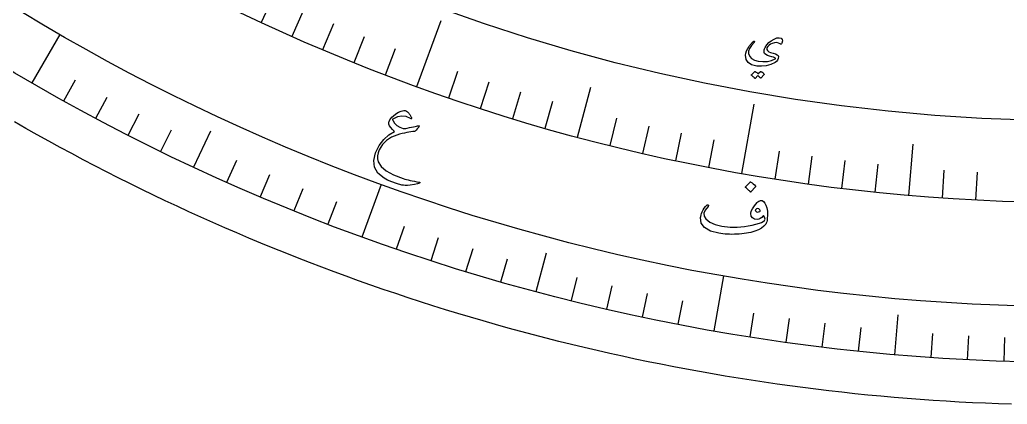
# Model space of a CAD drawing. Header units: millimetres. Extents: x -65 to 65, y -65 to 84.
# Drawn here: x -32.23 to -2.13, y -64.97 to -53.24 of the extents above; entities that cross this region are included whole.
import ezdxf

# ---------------------------------------------------------------- set-up
doc = ezdxf.new("R2010")
doc.units = ezdxf.units.MM
for name, color, linetype in [('CUT_OUTER', 1, 'Continuous'), ('ENGRAVE', 7, 'Continuous'), ('ENGRAVE_FINE', 8, 'Continuous'), ('TEXT', 5, 'Continuous')]:
    doc.layers.add(name, color=color, linetype=linetype)

msp = doc.modelspace()

# ---------------------------------------------------------------- linework, layer by layer
at = {"layer": 'CUT_OUTER'}
msp.add_lwpolyline([(-1.9939, -64.9694), (-2.3925, -64.956), (-2.791, -64.9401), (-3.1894, -64.9217), (-3.5877, -64.9009), (-3.9858, -64.8777), (-4.3839, -64.852), (-4.7817, -64.8239), (-5.1794, -64.7933), (-5.5768, -64.7603), (-5.9741, -64.7249), (-6.3711, -64.687), (-6.7679, -64.6467), (-7.1644, -64.604), (-7.5607, -64.5588), (-7.9567, -64.5112), (-8.3524, -64.4611), (-8.7477, -64.4087), (-9.1428, -64.3538), (-9.5375, -64.2965), (-9.9318, -64.2367), (-10.3258, -64.1746), (-10.7194, -64.11), (-11.1125, -64.043), (-11.5053, -63.9737), (-11.8976, -63.9019), (-12.2895, -63.8277), (-12.6809, -63.751), (-13.0718, -63.672), (-13.4622, -63.5906), (-13.8522, -63.5068), (-14.2416, -63.4206), (-14.6305, -63.3321), (-15.0188, -63.2411), (-15.4065, -63.1478), (-15.7937, -63.052), (-16.1803, -62.9539), (-16.5663, -62.8535), (-16.9516, -62.7506), (-17.3363, -62.6454), (-17.7204, -62.5379), (-18.1038, -62.428), (-18.4865, -62.3157), (-18.8685, -62.2011), (-19.2498, -62.0842), (-19.6304, -61.9649), (-20.0102, -61.8433), (-20.3893, -61.7193), (-20.7676, -61.5931), (-21.1452, -61.4645), (-21.5219, -61.3336), (-21.8978, -61.2004), (-22.2729, -61.0648), (-22.6472, -60.927), (-23.0206, -60.7869), (-23.3932, -60.6445), (-23.7648, -60.4999), (-24.1356, -60.3529), (-24.5055, -60.2037), (-24.8744, -60.0522), (-25.2424, -59.8984), (-25.6095, -59.7424), (-25.9756, -59.5841), (-26.3407, -59.4236), (-26.7048, -59.2609), (-27.0679, -59.0959), (-27.43, -58.9287), (-27.7911, -58.7593), (-28.1511, -58.5877), (-28.5101, -58.4138), (-28.8679, -58.2378), (-29.2247, -58.0596), (-29.5804, -57.8792), (-29.935, -57.6966), (-30.2885, -57.5118), (-30.6408, -57.3249), (-30.9919, -57.1358), (-31.3419, -56.9446), (-31.6908, -56.7512), (-32.0384, -56.5557), (-32.3848, -56.358)], dxfattribs=at)
at = {"layer": 'ENGRAVE'}
for points in [[(-24.8605, -53.3136), (-24.1957, -51.8879)], [(-20.1193, -55.2774), (-19.3857, -53.2618)], [(-31.85, -55.1658), (-30.9969, -53.6882)], [(-15.225, -56.8206), (-14.8179, -55.3012)], [(-10.2149, -57.9313), (-9.8424, -55.8189)], [(-26.9208, -57.7318), (-26.4057, -56.6272)], [(-5.1269, -58.6012), (-4.9898, -57.0341)], [(-21.7867, -59.8584), (-21.2031, -58.2551)], [(-16.4868, -61.5295), (-16.1713, -60.3523)], [(-11.0614, -62.7323), (-10.7651, -61.0519)], [(-5.5518, -63.4576), (-5.4456, -62.2435)]]:
    msp.add_lwpolyline(points, dxfattribs=at)
for radius in [63.7, 63.7, 61.9938, 58.825, 58.825, 56.3225]:
    msp.add_circle((0, 0), radius, dxfattribs=at)
at = {"layer": 'ENGRAVE_FINE'}
for points in [[(-23.9263, -53.7393), (-23.5773, -52.9555)], [(-22.9848, -54.1487), (-22.6495, -53.3589)], [(-22.0362, -54.5416), (-21.7148, -53.7461)], [(-21.081, -54.9179), (-20.7735, -54.1169)], [(-30.8824, -55.7133), (-30.5279, -55.0737)], [(-19.1515, -55.6201), (-18.8722, -54.8089)], [(-18.1779, -55.9459), (-17.9128, -55.1299)], [(-29.9053, -56.2438), (-29.562, -55.5981)], [(-17.1988, -56.2546), (-16.9479, -55.4341)], [(-16.2144, -56.5462), (-15.9779, -55.7215)], [(-28.9192, -56.7571), (-28.5872, -56.1056)], [(-14.2311, -57.0776), (-14.0235, -56.2451)], [(-13.2327, -57.3173), (-13.0397, -56.4813)], [(-27.9242, -57.2532), (-27.6037, -56.5959)], [(-12.2304, -57.5395), (-12.052, -56.7003)], [(-11.2243, -57.7442), (-11.0606, -56.902)], [(-9.2023, -58.1008), (-9.068, -57.2533)], [(-8.1869, -58.2525), (-8.0674, -57.4029)], [(-25.9091, -58.1928), (-25.6117, -57.5248)], [(-7.169, -58.3865), (-7.0644, -57.5349)], [(-6.1489, -58.5028), (-6.0592, -57.6495)], [(-24.8896, -58.6362), (-24.6039, -57.963)], [(-4.1034, -58.6817), (-4.0436, -57.8258)], [(-3.0787, -58.7444), (-3.0338, -57.8876)], [(-23.8624, -59.0616), (-23.5885, -58.3836)], [(-22.828, -59.4691), (-22.566, -58.7864)], [(-20.7387, -60.2295), (-20.5006, -59.5381)], [(-19.6844, -60.5823), (-19.4584, -59.8868)], [(-18.6241, -60.9166), (-18.4103, -60.2173)], [(-17.5581, -61.2324), (-17.3565, -60.5294)], [(-15.4104, -61.8078), (-15.2335, -61.0983)], [(-14.3294, -62.0674), (-14.1649, -61.3549)], [(-13.244, -62.308), (-13.0919, -61.5927)], [(-12.1545, -62.5297), (-12.015, -61.8118)], [(-9.9649, -62.9157), (-9.8505, -62.1935)], [(-8.8653, -63.0801), (-8.7636, -62.3559)], [(-7.7631, -63.2252), (-7.674, -62.4994)], [(-6.6585, -63.351), (-6.582, -62.6238)], [(-4.4435, -63.5448), (-4.3925, -62.8154)], [(-3.3338, -63.6127), (-3.2955, -62.8825)], [(-2.2231, -63.6612), (-2.1976, -62.9304)]]:
    msp.add_lwpolyline(points, dxfattribs=at)
at = {"layer": 'TEXT'}
for points in [[(-9.0449, -53.9752), (-9.0934, -53.9494), (-9.1506, -53.939), (-9.2166, -53.944), (-9.2913, -53.9645), (-9.3406, -53.9877), (-9.3836, -54.0181), (-9.4204, -54.0558), (-9.4508, -54.1007), (-9.4547, -54.11), (-9.4567, -54.1201), (-9.4567, -54.131), (-9.4549, -54.1426), (-9.4355, -54.181), (-9.3975, -54.214), (-9.3409, -54.2416), (-9.2656, -54.2637), (-9.1912, -54.2847), (-9.1386, -54.3086), (-9.1078, -54.3356), (-9.0988, -54.3656), (-9.1071, -54.424), (-9.1272, -54.4738), (-9.1594, -54.5151), (-9.2036, -54.5477), (-9.3368, -54.6083), (-9.4745, -54.646), (-9.6165, -54.6606), (-9.7627, -54.6522), (-9.917, -54.6133), (-10.0253, -54.5455), (-10.0875, -54.4491), (-10.1036, -54.3242), (-10.0938, -54.2591), (-10.0713, -54.1906), (-10.0364, -54.1187), (-9.9889, -54.0433), (-9.9734, -54.0228), (-9.9578, -54.0031), (-9.9421, -53.9842), (-9.9262, -53.9662), (-9.9101, -53.949), (-9.8936, -53.9324), (-9.8767, -53.9165), (-9.8594, -53.9013), (-9.8505, -53.8954), (-9.8432, -53.8936), (-9.8375, -53.8961), (-9.8334, -53.9028), (-9.8319, -53.9105), (-9.8325, -53.9177), (-9.8353, -53.9246), (-9.8402, -53.9311), (-9.9248, -54.0243), (-9.981, -54.1121), (-10.0088, -54.1944), (-10.0079, -54.2713), (-9.9754, -54.3581), (-9.9165, -54.4259), (-9.8312, -54.4746), (-9.7197, -54.5041), (-9.5725, -54.5183), (-9.4367, -54.5116), (-9.3123, -54.4839), (-9.1994, -54.4355), (-9.1924, -54.4309), (-9.1891, -54.4257), (-9.1897, -54.4199), (-9.1941, -54.4134), (-9.2138, -54.3995), (-9.2496, -54.3844), (-9.3015, -54.3682), (-9.3694, -54.3508), (-9.4379, -54.3301), (-9.4885, -54.3047), (-9.5212, -54.2746), (-9.536, -54.2398), (-9.5389, -54.2015), (-9.5347, -54.1626), (-9.5235, -54.1231), (-9.5051, -54.083), (-9.4552, -54.0066), (-9.3928, -53.9391), (-9.318, -53.8805), (-9.2308, -53.8307), (-9.208, -53.8193), (-9.1861, -53.8097), (-9.1651, -53.802), (-9.1451, -53.7962), (-9.1261, -53.7922), (-9.1082, -53.7898), (-9.0914, -53.789), (-9.0757, -53.7899), (-9.0163, -53.8058), (-8.9838, -53.8385), (-8.978, -53.8883), (-8.9991, -53.955), (-9.0095, -53.9722), (-9.0206, -53.9813), (-9.0324, -53.9823), (-9.0449, -53.9752)], [(-9.6506, -54.8164), (-9.6483, -54.8147), (-9.6452, -54.814), (-9.6415, -54.8143), (-9.6372, -54.8154), (-9.6223, -54.8241), (-9.6081, -54.8333), (-9.5945, -54.8429), (-9.5814, -54.8531), (-9.5689, -54.8639), (-9.5569, -54.8754), (-9.5452, -54.8877), (-9.534, -54.9007), (-9.5321, -54.9044), (-9.5316, -54.9081), (-9.5325, -54.9117), (-9.5349, -54.9153), (-9.6336, -55.0226), (-9.636, -55.0238), (-9.6391, -55.0233), (-9.643, -55.021), (-9.6476, -55.0169), (-9.6506, -55.0133), (-9.6557, -55.0083), (-9.6628, -55.0018), (-9.6719, -54.9938), (-9.6831, -54.9842), (-9.6965, -54.9728), (-9.7121, -54.9598), (-9.7299, -54.945), (-9.8081, -55.0279), (-9.8114, -55.0302), (-9.8152, -55.0303), (-9.8194, -55.028), (-9.824, -55.0234), (-9.828, -55.0194), (-9.8343, -55.0133), (-9.843, -55.0052), (-9.854, -54.9951), (-9.8675, -54.9828), (-9.8838, -54.9684), (-9.9028, -54.9518), (-9.9246, -54.9331), (-9.9267, -54.9303), (-9.9274, -54.9277), (-9.9266, -54.9254), (-9.9245, -54.9233), (-9.8245, -54.8215), (-9.8222, -54.8199), (-9.8191, -54.8192), (-9.8154, -54.8195), (-9.8111, -54.8207), (-9.7983, -54.8274), (-9.7861, -54.8348), (-9.7744, -54.8427), (-9.7633, -54.8513), (-9.7526, -54.8605), (-9.7425, -54.87), (-9.7328, -54.88), (-9.7236, -54.8904)], [(-20.5159, -56.007), (-20.4783, -56.0102), (-20.4413, -56.0243), (-20.4048, -56.0495), (-20.369, -56.0856), (-20.3518, -56.107), (-20.3363, -56.1278), (-20.3227, -56.1481), (-20.311, -56.1679), (-20.301, -56.187), (-20.2927, -56.2054), (-20.2861, -56.223), (-20.2813, -56.2398), (-20.2795, -56.2551), (-20.285, -56.2621), (-20.2977, -56.261), (-20.3177, -56.2516), (-20.4455, -56.1953), (-20.5773, -56.1796), (-20.7134, -56.2047), (-20.8539, -56.2704), (-20.8593, -56.2761), (-20.8617, -56.2832), (-20.8613, -56.2916), (-20.8579, -56.3015), (-20.8001, -56.3914), (-20.728, -56.4633), (-20.6416, -56.5171), (-20.5411, -56.5528), (-20.5218, -56.5557), (-20.4954, -56.5556), (-20.462, -56.5524), (-20.4216, -56.5461), (-20.3467, -56.5307), (-20.2805, -56.517), (-20.2232, -56.5052), (-20.1746, -56.4951), (-20.1348, -56.4869), (-20.1037, -56.4805), (-20.0813, -56.476), (-20.0677, -56.4734), (-20.0498, -56.474), (-20.0427, -56.4816), (-20.0466, -56.4963), (-20.0612, -56.518), (-20.1074, -56.5723), (-20.1448, -56.6117), (-20.1735, -56.6361), (-20.1935, -56.6454), (-20.2466, -56.6509), (-20.3037, -56.6587), (-20.3646, -56.6691), (-20.4295, -56.6819), (-20.4982, -56.6971), (-20.5709, -56.7147), (-20.6475, -56.7347), (-20.728, -56.7571), (-20.8979, -56.8235), (-21.0444, -56.9205), (-21.1674, -57.0482), (-21.2668, -57.2068), (-21.3033, -57.2997), (-21.3205, -57.3923), (-21.3185, -57.4845), (-21.2971, -57.5763), (-21.2116, -57.7202), (-21.0563, -57.8535), (-20.8312, -57.9758), (-20.5364, -58.0862), (-20.4895, -58.0996), (-20.4387, -58.1132), (-20.384, -58.1268), (-20.3253, -58.1405), (-20.2628, -58.1541), (-20.1965, -58.1673), (-20.1265, -58.1802), (-20.0528, -58.1928), (-20.0403, -58.1957), (-20.0316, -58.1995), (-20.0267, -58.2041), (-20.0256, -58.2096), (-20.0445, -58.2283), (-20.1012, -58.2469), (-20.1958, -58.2655), (-20.3282, -58.2837), (-20.4076, -58.2913), (-20.4757, -58.2937), (-20.5325, -58.291), (-20.5779, -58.2832), (-20.7415, -58.2383), (-20.8866, -58.1883), (-21.0134, -58.1333), (-21.1216, -58.0734), (-21.3091, -57.9156), (-21.4142, -57.7339), (-21.437, -57.5289), (-21.378, -57.3007), (-21.2667, -57.0795), (-21.133, -56.8977), (-20.9772, -56.7549), (-20.7994, -56.651), (-20.866, -56.5861), (-20.9174, -56.5262), (-20.9536, -56.4711), (-20.9747, -56.421), (-20.9786, -56.4025), (-20.979, -56.3837), (-20.9758, -56.3647), (-20.9691, -56.3454), (-20.9424, -56.2968), (-20.9127, -56.2524), (-20.8798, -56.2123), (-20.844, -56.1764), (-20.7594, -56.1089), (-20.6765, -56.0581), (-20.5954, -56.0242), (-20.5159, -56.007)], [(-9.963, -58.1914), (-9.9597, -58.189), (-9.9554, -58.188), (-9.9502, -58.1883), (-9.9441, -58.1899), (-9.9031, -58.2157), (-9.8653, -58.245), (-9.8308, -58.2779), (-9.7994, -58.3145), (-9.7967, -58.3197), (-9.7959, -58.3246), (-9.7971, -58.3291), (-9.8003, -58.3334), (-9.9369, -58.4913), (-9.9416, -58.4948), (-9.9469, -58.4949), (-9.9528, -58.4917), (-9.9593, -58.4851), (-9.965, -58.4794), (-9.9739, -58.4707), (-9.9861, -58.4591), (-10.0016, -58.4445), (-10.0207, -58.4269), (-10.0437, -58.4063), (-10.0705, -58.3826), (-10.1011, -58.3559), (-10.1051, -58.3516), (-10.1068, -58.3478), (-10.1062, -58.3443), (-10.1033, -58.3412)], [(-9.6429, -58.7547), (-9.5968, -58.7588), (-9.5543, -58.784), (-9.5155, -58.8303), (-9.4804, -58.8977), (-9.4529, -58.9824), (-9.4372, -59.0806), (-9.4334, -59.1924), (-9.4413, -59.3177), (-9.4472, -59.3627), (-9.4568, -59.4038), (-9.4703, -59.4411), (-9.4877, -59.4744), (-9.5403, -59.5381), (-9.6129, -59.5953), (-9.7054, -59.6459), (-9.8179, -59.6898), (-9.8805, -59.7084), (-9.9447, -59.725), (-10.0106, -59.7397), (-10.0782, -59.7524), (-10.1475, -59.763), (-10.2189, -59.7716), (-10.2921, -59.7782), (-10.3673, -59.7827), (-10.4425, -59.7853), (-10.5158, -59.7863), (-10.5872, -59.7855), (-10.6567, -59.7831), (-10.7243, -59.7788), (-10.7903, -59.7726), (-10.8545, -59.7643), (-10.9171, -59.754), (-11.173, -59.685), (-11.3509, -59.5817), (-11.4507, -59.4446), (-11.4725, -59.2743), (-11.4669, -59.2369), (-11.4565, -59.1949), (-11.4414, -59.1485), (-11.4216, -59.0976), (-11.3947, -59.0427), (-11.3622, -58.9907), (-11.324, -58.9415), (-11.2802, -58.8953), (-11.274, -58.8902), (-11.2673, -58.887), (-11.2601, -58.8857), (-11.2523, -58.8862), (-11.2452, -58.8887), (-11.2399, -58.8928), (-11.2364, -58.8987), (-11.2347, -58.9063), (-11.2348, -58.9144), (-11.2364, -58.9215), (-11.2397, -58.9278), (-11.2446, -58.9331), (-11.3301, -59.0438), (-11.3709, -59.1445), (-11.3668, -59.2352), (-11.3177, -59.3161), (-11.1935, -59.414), (-11.0285, -59.4887), (-10.8227, -59.54), (-10.5763, -59.5672), (-10.4668, -59.5708), (-10.3562, -59.5689), (-10.2447, -59.5617), (-10.1322, -59.5491), (-10.0189, -59.531), (-9.9049, -59.5076), (-9.7904, -59.4786), (-9.6753, -59.4442), (-9.6133, -59.4208), (-9.5648, -59.3925), (-9.5298, -59.3593), (-9.5083, -59.3213), (-9.5119, -59.2922), (-9.5205, -59.2646), (-9.5341, -59.2387), (-9.5526, -59.2143), (-9.5551, -59.2128), (-9.5585, -59.2139), (-9.5629, -59.2175), (-9.5683, -59.2236), (-9.6102, -59.2719), (-9.654, -59.3061), (-9.6997, -59.3263), (-9.7473, -59.3325), (-9.8304, -59.32), (-9.8901, -59.285), (-9.9265, -59.2278), (-9.9395, -59.1482), (-9.9279, -59.0818), (-9.8923, -59.0043), (-9.8328, -58.9156), (-9.7494, -58.8156), (-9.7244, -58.7917), (-9.6983, -58.7735), (-9.6712, -58.7612), (-9.6429, -58.7547)], [(-9.6712, -59.0856), (-9.661, -59.0765), (-9.6569, -59.0665), (-9.6588, -59.0555), (-9.6667, -59.0435), (-9.7017, -59.0119), (-9.7351, -59.0001), (-9.7672, -59.0082), (-9.7978, -59.0361), (-9.8027, -59.0454), (-9.8049, -59.054), (-9.8043, -59.0618), (-9.8009, -59.069), (-9.7721, -59.0949), (-9.7408, -59.1063), (-9.7072, -59.1032), (-9.6712, -59.0856)]]:
    msp.add_lwpolyline(points, close=True, dxfattribs=at)

doc.saveas('drawing.dxf')
